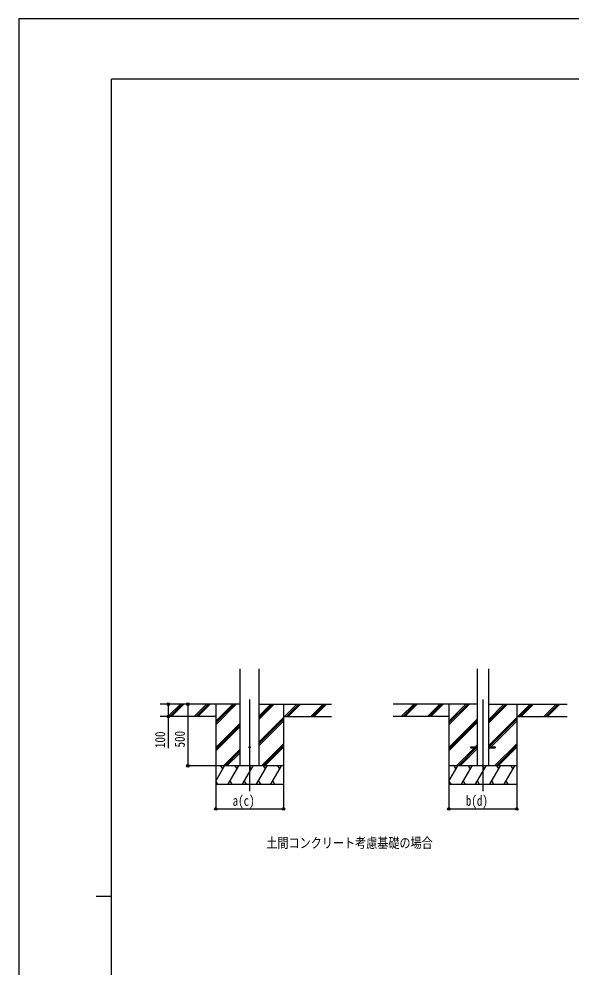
# Model space of a CAD drawing. Units: millimetres, scale not verified. Extents: x -10512 to 10512, y -7425 to 7425.
# Drawn here: x -10512 to -6034, y -262 to 7425 of the extents above; entities that cross this region are included whole.
import ezdxf
from ezdxf.enums import TextEntityAlignment as Align

# ---------------------------------------------------------------- set-up
doc = ezdxf.new("R2010")
doc.units = ezdxf.units.MM
doc.header["$LTSCALE"] = 30
for name, color, linetype in [('0-2_USER1', 3, 'Continuous'), ('0-3_YKK_12', 2, 'Continuous'), ('0-4_YKK_13', 4, 'Continuous'), ('0-5_YKK_A1', 4, 'Continuous'), ('0-6_YKK_D', 6, 'Continuous'), ('0-7_YKK_ZWAK', 7, 'Continuous')]:
    doc.layers.add(name, color=color, linetype=linetype)
doc.styles.add('ＭＳ ゴシック', font='')
doc.styles.get('ＭＳ ゴシック').set_extended_font_data('MS Gothic')

msp = doc.modelspace()

# ---------------------------------------------------------------- linework, layer by layer
at = {"layer": '0-3_YKK_12'}
for p, q in [((-8641.64, 1907.73), (-8641.64, 1164.41)), ((-6750.06, 1907.73), (-6750.06, 1164.41))]:
    msp.add_line(p, q, dxfattribs=at)
at = {"layer": '0-4_YKK_13'}
for p, q in [((-6850.06, 1523.99), (-6850.06, 1514.99)), ((-6850.06, 1523.99), (-6795.26, 1523.99)), ((-6850.06, 1514.99), (-6795.26, 1514.99)), ((-6704.86, 1523.99), (-6650.06, 1523.99)), ((-6704.86, 1514.99), (-6650.06, 1514.99)), ((-6650.06, 1523.99), (-6650.06, 1514.99))]:
    msp.add_line(p, q, dxfattribs=at)
msp.add_circle((-8641.64, 1519.49), 5, dxfattribs=at)
at = {"layer": '0-5_YKK_A1'}
for p, q in [((-8719.39, 1369.49), (-8719.39, 2154.84)), ((-8563.89, 1369.49), (-8563.89, 2154.84)), ((-6795.26, 2154.84), (-6795.26, 1369.49)), ((-6704.86, 2154.84), (-6704.86, 1369.49)), ((-8719.39, 1869.49), (-9367.59, 1869.49)), ((-9300.9, 1770.89), (-9202.3, 1869.49)), ((-9288.16, 1769.49), (-9188.16, 1869.49)), ((-9274.02, 1769.49), (-9174.02, 1869.49)), ((-9088.77, 1770.89), (-8990.17, 1869.49)), ((-9076.03, 1769.49), (-8976.03, 1869.49)), ((-9061.89, 1769.49), (-8961.89, 1869.49)), ((-8916.64, 1869.49), (-8916.64, 1219.49)), ((-8916.64, 1702.61), (-8749.75, 1869.49)), ((-8916.64, 1716.75), (-8763.9, 1869.49)), ((-8916.64, 1730.9), (-8778.04, 1869.49)), ((-8563.89, 1746.99), (-8441.39, 1869.49)), ((-8563.89, 1761.13), (-8455.53, 1869.49)), ((-8563.89, 1775.28), (-8469.67, 1869.49)), ((-8563.89, 1869.49), (-7976.02, 1869.49)), ((-8366.64, 1869.49), (-8366.64, 1219.49)), ((-8357.54, 1769.49), (-8257.54, 1869.49)), ((-8343.4, 1769.49), (-8243.4, 1869.49)), ((-8329.25, 1769.49), (-8229.25, 1869.49)), ((-8145.41, 1769.49), (-8045.41, 1869.49)), ((-8131.26, 1769.49), (-8031.26, 1869.49)), ((-8117.12, 1769.49), (-8017.12, 1869.49)), ((-6795.26, 1869.49), (-7476.02, 1869.49)), ((-7409.33, 1770.89), (-7310.73, 1869.49)), ((-7396.59, 1769.49), (-7296.59, 1869.49)), ((-7382.45, 1769.49), (-7282.45, 1869.49)), ((-7197.2, 1770.89), (-7098.6, 1869.49)), ((-7184.46, 1769.49), (-7084.46, 1869.49)), ((-7170.32, 1769.49), (-7070.32, 1869.49)), ((-7025.06, 1869.49), (-7025.06, 1219.49)), ((-7025.06, 1702.61), (-6858.18, 1869.49)), ((-7025.06, 1716.75), (-6872.33, 1869.49)), ((-7025.06, 1730.9), (-6886.47, 1869.49)), ((-6704.86, 1714.44), (-6549.82, 1869.49)), ((-6704.86, 1728.59), (-6563.96, 1869.49)), ((-6704.86, 1742.73), (-6578.1, 1869.49)), ((-6704.86, 1869.49), (-6066.86, 1869.49)), ((-6475.06, 1869.49), (-6475.06, 1219.49)), ((-6465.97, 1769.49), (-6365.97, 1869.49)), ((-6451.83, 1769.49), (-6351.83, 1869.49)), ((-6437.68, 1769.49), (-6337.68, 1869.49)), ((-6253.84, 1769.49), (-6153.83, 1869.49)), ((-6239.69, 1769.49), (-6139.69, 1869.49)), ((-6225.55, 1769.49), (-6125.55, 1869.49)), ((-8916.64, 1769.49), (-9367.59, 1769.49)), ((-8366.64, 1769.49), (-7976.02, 1769.49)), ((-7025.06, 1769.49), (-7476.02, 1769.49)), ((-6475.06, 1769.49), (-6066.86, 1769.49)), ((-8916.64, 1518.76), (-8719.39, 1716.01)), ((-8916.64, 1504.62), (-8719.39, 1701.87)), ((-8563.89, 1563.15), (-8366.64, 1760.39)), ((-8563.89, 1549), (-8366.64, 1746.25)), ((-8563.89, 1534.86), (-8366.64, 1732.11)), ((-7025.06, 1518.76), (-6795.26, 1748.56)), ((-7025.06, 1504.62), (-6795.26, 1734.42)), ((-7025.06, 1490.48), (-6795.26, 1720.28)), ((-6704.86, 1530.6), (-6475.06, 1760.39)), ((-6697.33, 1523.99), (-6475.06, 1746.25)), ((-6683.19, 1523.99), (-6475.06, 1732.11)), ((-8916.64, 1490.48), (-8719.39, 1687.73)), ((-8545.41, 1369.49), (-8366.64, 1548.26)), ((-6653.84, 1369.49), (-6475.06, 1548.26)), ((-8853.78, 1369.49), (-8719.39, 1503.88)), ((-8839.63, 1369.49), (-8719.39, 1489.74)), ((-8825.49, 1369.49), (-8719.39, 1475.6)), ((-8531.27, 1369.49), (-8366.64, 1534.12)), ((-8517.13, 1369.49), (-8366.64, 1519.98)), ((-6962.21, 1369.49), (-6816.71, 1514.99)), ((-6948.06, 1369.49), (-6802.56, 1514.99)), ((-6933.92, 1369.49), (-6795.26, 1508.15)), ((-6807.71, 1523.99), (-6795.26, 1536.43)), ((-6704.86, 1502.31), (-6692.19, 1514.99)), ((-6639.7, 1369.49), (-6475.06, 1534.12)), ((-6625.56, 1369.49), (-6475.06, 1519.98)), ((-8366.64, 1369.49), (-8916.64, 1369.49)), ((-8916.64, 1244.04), (-8844.21, 1369.49)), ((-8859.21, 1343.51), (-8874.21, 1369.49)), ((-8815.34, 1219.49), (-8728.74, 1369.49)), ((-8743.74, 1343.51), (-8758.74, 1369.49)), ((-8699.87, 1219.49), (-8613.27, 1369.49)), ((-8628.27, 1343.51), (-8643.27, 1369.49)), ((-8584.4, 1219.49), (-8497.8, 1369.49)), ((-8512.8, 1343.51), (-8527.8, 1369.49)), ((-8468.93, 1219.49), (-8382.33, 1369.49)), ((-8397.33, 1343.51), (-8412.33, 1369.49)), ((-6475.06, 1369.49), (-7025.06, 1369.49)), ((-7025.06, 1244.04), (-6952.64, 1369.49)), ((-6967.64, 1343.51), (-6982.64, 1369.49)), ((-6923.77, 1219.49), (-6837.17, 1369.49)), ((-6852.17, 1343.51), (-6867.17, 1369.49)), ((-6808.3, 1219.49), (-6721.7, 1369.49)), ((-6736.7, 1343.51), (-6751.7, 1369.49)), ((-6692.83, 1219.49), (-6606.23, 1369.49)), ((-6621.23, 1343.51), (-6636.23, 1369.49)), ((-6577.36, 1219.49), (-6490.76, 1369.49)), ((-6505.76, 1343.51), (-6520.76, 1369.49)), ((-8915.81, 1245.47), (-8900.81, 1219.49)), ((-8800.34, 1245.47), (-8785.34, 1219.49)), ((-8684.87, 1245.47), (-8669.87, 1219.49)), ((-8569.4, 1245.47), (-8554.4, 1219.49)), ((-8453.93, 1245.47), (-8438.93, 1219.49)), ((-7024.24, 1245.47), (-7009.24, 1219.49)), ((-6908.77, 1245.47), (-6893.77, 1219.49)), ((-6793.3, 1245.47), (-6778.3, 1219.49)), ((-6677.83, 1245.47), (-6662.83, 1219.49)), ((-6562.36, 1245.47), (-6547.36, 1219.49)), ((-8916.64, 1219.49), (-8366.64, 1219.49)), ((-7025.06, 1219.49), (-6475.06, 1219.49))]:
    msp.add_line(p, q, dxfattribs=at)
at = {"layer": '0-6_YKK_D'}
for p, q in [((-9141.69, 1869.49), (-9141.69, 1369.49)), ((-8917.64, 1369.49), (-9142.69, 1369.49)), ((-8916.64, 1219.49), (-8916.64, 1018.49)), ((-8366.64, 1219.49), (-8366.64, 1018.49)), ((-7025.06, 1219.49), (-7025.06, 1018.49)), ((-6475.06, 1219.49), (-6475.06, 1018.49)), ((-8916.64, 1019.49), (-8366.64, 1019.49)), ((-7025.06, 1019.49), (-6475.06, 1019.49))]:
    msp.add_line(p, q, dxfattribs=at)
msp.add_lwpolyline([(-9300.97, 1869.49), (-9300.97, 1769.49), (-9300.97, 1511.89)], dxfattribs=at)
for centre in [(-9300.97, 1869.49), (-9141.69, 1869.49), (-9300.97, 1769.49), (-9141.69, 1369.49), (-8916.64, 1019.49), (-8366.64, 1019.49), (-7025.06, 1019.49), (-6475.06, 1019.49)]:
    msp.add_circle(centre, 10.62, dxfattribs=at)
at = {"layer": '0-7_YKK_ZWAK'}
for p, q in [((9737.55, 6937.5), (-9762.45, 6937.5)), ((-9762.45, -6312.5), (-9762.45, 6937.5)), ((-9887.45, 312.5), (-9762.45, 312.5))]:
    msp.add_line(p, q, dxfattribs=at)
msp.add_lwpolyline([(-10512.5, -7425), (10512.5, -7425), (10512.5, 7425), (-10512.5, 7425)], close=True, dxfattribs=at)

# ---------------------------------------------------------------- texts
at = {"layer": '0-2_USER1', "style": 'ＭＳ ゴシック', "width": 0.8}
msp.add_text('土間コンクリート考慮基礎の場合', height=82.48, dxfattribs=at).set_placement((-8506.08, 678.14), align=Align.BOTTOM_LEFT)
at = {"layer": '0-6_YKK_D', "style": 'ＭＳ ゴシック', "width": 0.8}
for s, p in [('100', (-9301.77, 1512.69)), ('500', (-9142.49, 1517.49))]:
    msp.add_text(s, height=82.48, rotation=90, dxfattribs=at).set_placement(p, align=Align.BOTTOM_LEFT)
for s, p in [('a(c)', (-8779.64, 1020.29)), ('b(d)', (-6888.06, 1020.29))]:
    msp.add_text(s, height=82.48, dxfattribs=at).set_placement(p, align=Align.BOTTOM_LEFT)

doc.saveas('drawing.dxf')
